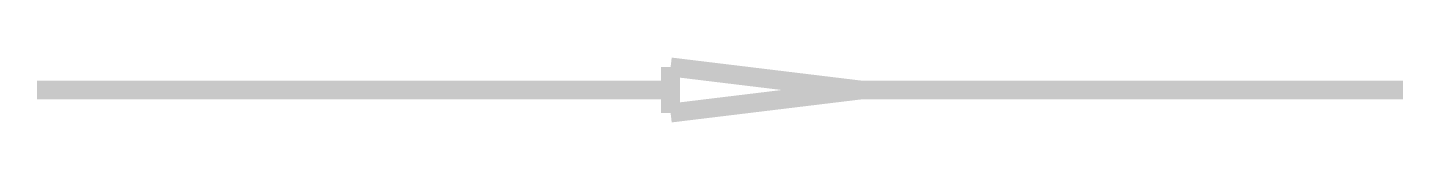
# Model space of a CAD drawing. Extents: x -0.2 to 36.3, y -0.9 to 0.9.
import ezdxf

# ---------------------------------------------------------------- set-up
doc = ezdxf.new("R2010")
doc.units = 0
doc.linetypes.add('CONTINUOUS1', pattern=[0])
doc.layers.add('003_THICK', color=7, linetype='CONTINUOUS1')

msp = doc.modelspace()

# ---------------------------------------------------------------- linework, layer by layer
at = {"layer": '003_THICK', "const_width": 0.5}
for points in [[(21.742, 0), (16.732, 0.608)], [(16.732, 0.608), (16.732, -0.608)], [(16.732, 0), (0, 0)], [(21.742, 0), (16.732, -0.608)], [(36.074, 0), (21.742, 0)]]:
    msp.add_lwpolyline(points, dxfattribs=at)

doc.saveas('drawing.dxf')
